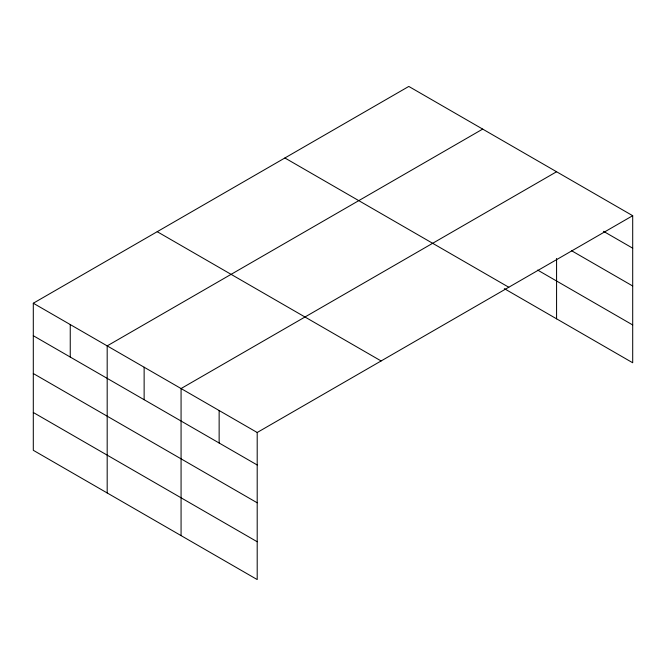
<?xml version="1.0" encoding="UTF-8"?>
<svg xmlns="http://www.w3.org/2000/svg" width="666" height="666" viewBox="0 0 666 666"><rect width="100%" height="100%" fill="white"/><g stroke="black" fill="none" stroke-linecap="round" stroke-linejoin="round"><path stroke-width="1" d="M632.7 215.701L408.799 86.438L33.3 303.23L33.3 450.299L257.201 579.562L257.201 432.5L632.7 215.701L632.7 362.77L504.312 288.644M482.692 129.096L107.184 345.887L107.184 492.957M556.576 171.753L181.069 388.544L181.069 535.614M603.488 231.327L632.7 248.185M571.619 250.741L632.7 285.997M537.653 270.08L632.7 324.958M284.89 157.975L508.782 287.246M157.218 231.693L381.11 360.955M33.3 303.23L257.201 432.5M33.3 335.714L257.201 464.985M33.3 373.526L257.201 502.797M33.3 412.487L257.201 541.749M556.576 258.45L556.576 318.823M219.139 410.522L219.139 443.007M144.131 367.216L144.131 399.7M70.246 324.558L70.246 357.043"/></g></svg>
